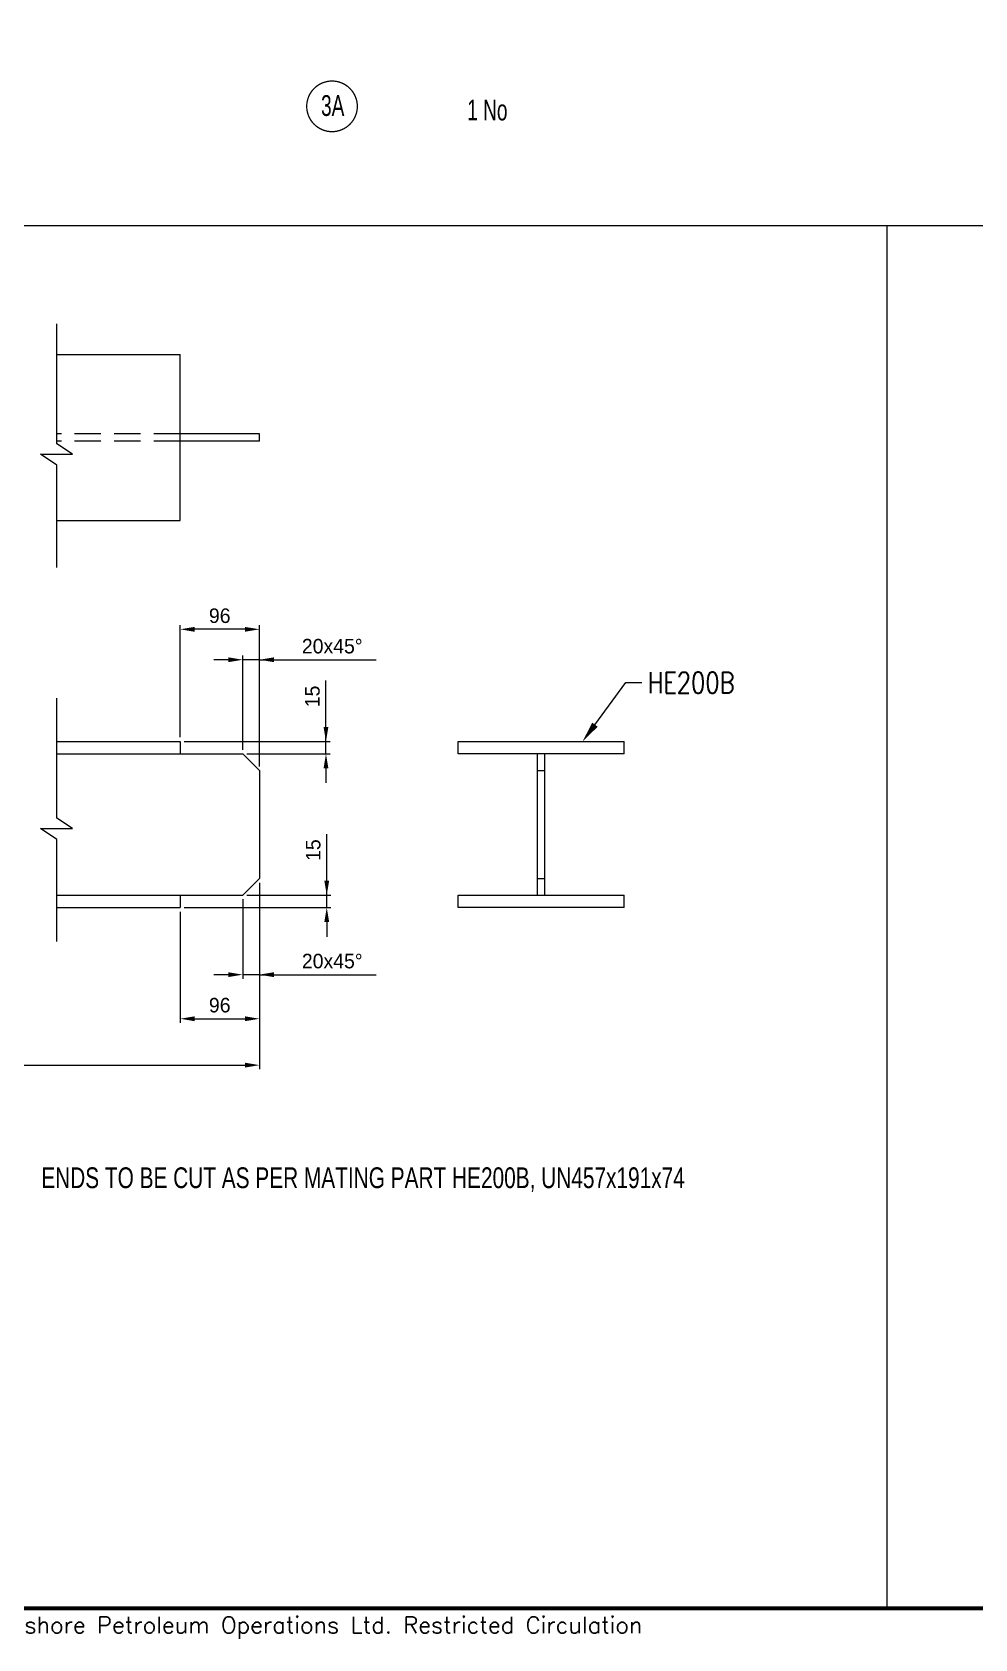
# Model space of a CAD drawing. Header units: millimetres. Extents: x 0 to 16187, y -20471 to 6290.
# Drawn here: x 6324.7 to 6551.7, y 1484.6 to 1871.5 of the extents above; entities that cross this region are included whole.
import ezdxf
from ezdxf import colors
from ezdxf.entities.mleader import LeaderData, LeaderLine
from ezdxf.enums import TextEntityAlignment as Align
from ezdxf.math import Vec2, Vec3

# ---------------------------------------------------------------- set-up
doc = ezdxf.new("R2010")
doc.units = ezdxf.units.MM
doc.header["$PDSIZE"] = -1
doc.linetypes.add('DASHED2', pattern=[9.525, 6.35, -3.175])
doc.layers.add('BORDER1', color=3, linetype='Continuous')
doc.layers.add('BORDER2', color=7, linetype='Continuous')
doc.styles.add('ROMANC', font='ROMANC', dxfattribs={"height": 5})
doc.styles.add('ROMANS', font='ROMANS.shx', dxfattribs={"width": 0.8})
doc.styles.add('ROMANT', font='ROMANT', dxfattribs={"height": 4})
doc.styles.add('SLDTEXTSTYLE0', font='TXT', dxfattribs={"width": 0.75})
doc.styles.add('SLDTEXTSTYLE2', font='TXT', dxfattribs={"width": 0.686449})
doc.dimstyles.new('AM_ISO', dxfattribs={"dimtxt": 3.5, "dimasz": 3.5, "dimexe": 1, "dimexo": 1, "dimgap": 1.5, "dimtad": 1, "dimdsep": 46, "dimtxsty": 'Standard', "dimcen": 0, "dimclrd": 1, "dimclre": 1, "dimclrt": 1, "dimadec": 0, "dimazin": 2, "dimtp": 0.1, "dimtm": 0.1, "dimtfac": 0.71, "dimtdec": 3, "dimtmove": 0, "dimatfit": 3, "dimfxl": 1, "dimlwd": -1, "dimlwe": -1, "dimarcsym": 1})

# ---------------------------------------------------------------- blocks, each defined once
blk = doc.blocks.new('*D1763')
at = {"color": 1, "linetype": 'ByBlock'}
for p, q in [((6379.44, 1666.71), (6379.44, 1621.78)), ((6212.28, 1659.71), (6212.28, 1621.78)), ((6215.78, 1622.78), (6375.94, 1622.78))]:
    blk.add_line(p, q, dxfattribs=at)
at = {"color": 1}
for points in [[(6215.78, 1623.36), (6215.78, 1622.19), (6212.28, 1622.78)], [(6375.94, 1622.19), (6375.94, 1623.36), (6379.44, 1622.78)]]:
    blk.add_solid(points, dxfattribs=at)
at = {"layer": 'Defpoints', "color": 0}
for p in [(6379.44, 1667.71), (6212.28, 1660.71), (6379.44, 1622.78)]:
    blk.add_point(p, dxfattribs=at)
at = {"color": 1, "insert": (6295.86, 1626.03), "char_height": 3.5, "attachment_point": 5}
blk.add_mtext('1826', dxfattribs=at)
blk = doc.blocks.new('*D1764')
at = {"color": 1, "linetype": 'ByBlock'}
for p, q in [((6379.44, 1666.71), (6379.44, 1632.95)), ((6360.34, 1659.71), (6360.34, 1632.95)), ((6363.84, 1633.95), (6375.94, 1633.95))]:
    blk.add_line(p, q, dxfattribs=at)
at = {"color": 1}
for points in [[(6363.84, 1634.53), (6363.84, 1633.36), (6360.34, 1633.95)], [(6375.94, 1633.36), (6375.94, 1634.53), (6379.44, 1633.95)]]:
    blk.add_solid(points, dxfattribs=at)
at = {"layer": 'Defpoints', "color": 0}
for p in [(6379.44, 1667.71), (6360.34, 1660.71), (6379.44, 1633.95)]:
    blk.add_point(p, dxfattribs=at)
at = {"color": 1, "insert": (6369.89, 1637.2), "char_height": 3.5, "attachment_point": 5}
blk.add_mtext('96', dxfattribs=at)
blk = doc.blocks.new('*D1765')
at = {"color": 1, "linetype": 'ByBlock'}
for p, q in [((6360.34, 1701.71), (6360.34, 1728.71)), ((6375.94, 1727.71), (6363.84, 1727.71)), ((6379.44, 1694.71), (6379.44, 1728.71))]:
    blk.add_line(p, q, dxfattribs=at)
at = {"color": 1}
for points in [[(6363.84, 1728.29), (6363.84, 1727.12), (6360.34, 1727.71)], [(6375.94, 1727.12), (6375.94, 1728.29), (6379.44, 1727.71)]]:
    blk.add_solid(points, dxfattribs=at)
at = {"layer": 'Defpoints', "color": 0}
for p in [(6360.34, 1727.71), (6360.34, 1700.71), (6379.44, 1693.71)]:
    blk.add_point(p, dxfattribs=at)
at = {"color": 1, "insert": (6369.89, 1730.96), "char_height": 3.5, "attachment_point": 5}
blk.add_mtext('96', dxfattribs=at)
blk = doc.blocks.new('*D1767')
at = {"color": 1, "linetype": 'ByBlock'}
for p, q in [((6395.47, 1700.71), (6395.47, 1715.38)), ((6395.47, 1704.21), (6395.47, 1707.71)), ((6361.34, 1700.71), (6396.47, 1700.71)), ((6395.47, 1697.71), (6395.47, 1700.71)), ((6376.44, 1697.71), (6396.47, 1697.71)), ((6395.47, 1694.21), (6395.47, 1690.71))]:
    blk.add_line(p, q, dxfattribs=at)
at = {"color": 1}
for points in [[(6394.89, 1704.21), (6396.06, 1704.21), (6395.47, 1700.71)], [(6396.06, 1694.21), (6394.89, 1694.21), (6395.47, 1697.71)]]:
    blk.add_solid(points, dxfattribs=at)
at = {"layer": 'Defpoints', "color": 0}
for p in [(6360.34, 1700.71), (6395.47, 1700.71), (6375.44, 1697.71)]:
    blk.add_point(p, dxfattribs=at)
at = {"color": 1, "insert": (6392.22, 1711.55), "char_height": 3.5, "attachment_point": 5, "rotation": 90}
blk.add_mtext('15', dxfattribs=at)
blk = doc.blocks.new('*D1768')
at = {"color": 1, "linetype": 'ByBlock'}
for p, q in [((6371.94, 1720.38), (6368.44, 1720.38)), ((6375.44, 1698.71), (6375.44, 1721.38)), ((6379.44, 1720.38), (6375.44, 1720.38)), ((6379.44, 1694.71), (6379.44, 1721.38)), ((6379.44, 1720.38), (6407.52, 1720.38)), ((6382.94, 1720.38), (6386.44, 1720.38))]:
    blk.add_line(p, q, dxfattribs=at)
at = {"color": 1}
for points in [[(6371.94, 1719.8), (6371.94, 1720.96), (6375.44, 1720.38)], [(6382.94, 1720.96), (6382.94, 1719.8), (6379.44, 1720.38)]]:
    blk.add_solid(points, dxfattribs=at)
at = {"layer": 'Defpoints', "color": 0}
for p in [(6375.44, 1720.38), (6375.44, 1697.71), (6379.44, 1693.71)]:
    blk.add_point(p, dxfattribs=at)
at = {"color": 1, "insert": (6396.98, 1723.63), "char_height": 3.5, "attachment_point": 5}
blk.add_mtext('20x45%%d', dxfattribs=at)
blk = doc.blocks.new('*D1770')
at = {"color": 1, "linetype": 'ByBlock'}
for p, q in [((6395.66, 1663.71), (6395.66, 1678.38)), ((6395.66, 1667.21), (6395.66, 1670.71)), ((6376.44, 1663.71), (6396.66, 1663.71)), ((6395.66, 1660.71), (6395.66, 1663.71)), ((6361.34, 1660.71), (6396.66, 1660.71)), ((6395.66, 1657.21), (6395.66, 1653.71))]:
    blk.add_line(p, q, dxfattribs=at)
at = {"color": 1}
for points in [[(6395.07, 1667.21), (6396.24, 1667.21), (6395.66, 1663.71)], [(6396.24, 1657.21), (6395.07, 1657.21), (6395.66, 1660.71)]]:
    blk.add_solid(points, dxfattribs=at)
at = {"layer": 'Defpoints', "color": 0}
for p in [(6375.44, 1663.71), (6395.66, 1663.71), (6360.34, 1660.71)]:
    blk.add_point(p, dxfattribs=at)
at = {"color": 1, "insert": (6392.41, 1674.55), "char_height": 3.5, "attachment_point": 5, "rotation": 90}
blk.add_mtext('15', dxfattribs=at)
blk = doc.blocks.new('*D1771')
at = {"color": 1, "linetype": 'ByBlock'}
for p, q in [((6379.44, 1666.71), (6379.44, 1643.56)), ((6375.44, 1662.71), (6375.44, 1643.56)), ((6371.94, 1644.56), (6368.44, 1644.56)), ((6379.44, 1644.56), (6375.44, 1644.56)), ((6379.44, 1644.56), (6407.52, 1644.56)), ((6382.94, 1644.56), (6386.44, 1644.56))]:
    blk.add_line(p, q, dxfattribs=at)
at = {"color": 1}
for points in [[(6371.94, 1643.98), (6371.94, 1645.14), (6375.44, 1644.56)], [(6382.94, 1645.14), (6382.94, 1643.98), (6379.44, 1644.56)]]:
    blk.add_solid(points, dxfattribs=at)
at = {"layer": 'Defpoints', "color": 0}
for p in [(6379.44, 1667.71), (6375.44, 1663.71), (6375.44, 1644.56)]:
    blk.add_point(p, dxfattribs=at)
at = {"color": 1, "insert": (6396.98, 1647.81), "char_height": 3.5, "attachment_point": 5}
blk.add_mtext('20x45%%d', dxfattribs=at)
blk = doc.blocks.new('*U609')
at = {"layer": 'BORDER1', "color": 154, "true_color": 0x1859a9, "const_width": 1}
blk.add_lwpolyline([(1.81, 811), (1144, 811), (1144, 0), (0, 0), (0, 811)], close=True, dxfattribs=at)
at = {"layer": 'BORDER2', "color": 154, "true_color": 0x1859a9, "style": 'ROMANS'}
blk.add_text('2017 ADNOC Onshore . All rights reserved. Abu Dhabi Company for Onshore Petroleum Operations Ltd. Restricted Circulation', height=4, dxfattribs=at).set_placement((489.5, -2), align=Align.TOP_CENTER)
at = {"layer": 'BORDER2', "flags": 8}
for tag, height, style, p in [('REV-A', 3.24, 'ROMANS', (986.93, 140.25)), ('RE-A', 8.06, 'ROMANT', (1084.63, 7.17))]:
    blk.add_attdef(tag, text='', height=height, dxfattribs=dict(at, style=style)).set_placement(p, align=Align.CENTER)
at = {"layer": 'BORDER2', "style": 'ROMANS', "width": 3.830216}
blk.add_attdef('DATE-A', text='', height=3.24, dxfattribs=at).set_placement((995.51, 140.25), (1008.51, 140.25), align=Align.FIT)
at = {"layer": 'BORDER2'}
for tag, height, style, p in [('DRN-A', 3.24, 'ROMANS', (1018.38, 140.25)), ('CHD-A', 3.24, 'ROMANS', (1032.35, 140.25)), ('APD-A', 3.24, 'ROMANS', (1046.64, 140.25)), ('CONS_CONT_VEND', 4.2, 'ROMANC', (1061.39, 72.83))]:
    blk.add_attdef(tag, text='', height=height, dxfattribs=dict(at, style=style)).set_placement(p, align=Align.CENTER)
at = {"layer": 'BORDER2', "style": 'ROMANS', "width": 0.8}
for tag, p, height in [('1:X', (997.23, 122.55), 3.5), ('LOC', (1042.74, 122.55), 3.5), ('PROJ_NO', (1118.64, 122.55), 3.5), ('CONS_DRG_NO', (1011, 63), 3)]:
    blk.add_attdef(tag, p, '', height=height, dxfattribs=at)
at = {"layer": 'BORDER2', "lineweight": 30, "width": 0.8, "flags": 104}
blk.add_attdef('COMMENTS-A', text='', height=2.2, dxfattribs=at).set_placement((1055.21, 142.07), align=Align.MIDDLE_LEFT)
at = {"layer": 'BORDER2', "style": 'ROMANS', "width": 0.8}
for tag, p in [('PROJECT_TITLE_1', (1061.07, 55.35)), ('PROJECT_TITLE_2', (1061.07, 49.3))]:
    blk.add_attdef(tag, text='', height=3.5, dxfattribs=at).set_placement(p, align=Align.MIDDLE)
at = {"layer": 'BORDER2', "style": 'ROMANT', "width": 0.8}
for tag, p in [('DRG_TITLE_1', (1061.07, 36.31)), ('DRG_TITLE_2', (1061.07, 28.31)), ('DRG_TITLE_3', (1061.07, 20.31))]:
    blk.add_attdef(tag, text='', height=5, dxfattribs=at).set_placement(p, align=Align.CENTER)
at = {"layer": 'BORDER2', "style": 'ROMANT'}
for tag, p in [('AR', (995, 7.17)), ('PA', (1011.74, 7.17)), ('DC', (1028.45, 7.17)), ('TS', (1120.84, 7.17))]:
    blk.add_attdef(tag, p, '', height=8.06, dxfattribs=at)
for tag, p in [('SRNO', (1074.7, 7.17)), ('SH', (1115.8, 7.18))]:
    blk.add_attdef(tag, text='', height=8.06, dxfattribs=at).set_placement(p, align=Align.RIGHT)
at = {"layer": 'BORDER2', "style": 'ROMANS', "flags": 2}
blk.add_attdef('TB_VERSION', text='', height=2, dxfattribs=at).set_placement((1, -1), align=Align.TOP_LEFT)

msp = doc.modelspace()

# ---------------------------------------------------------------- linework, layer by layer
for p, q in [((5810.8356, 1824.91327), (6789.8356, 1824.91327)), ((6530.4816, 1824.91327), (6530.4816, 1491.98256)), ((6330.68157, 1772.37069), (6330.68157, 1801.23452)), ((6334.41745, 1769.86174), (6330.68157, 1772.37069)), ((6330.68157, 1767.23375), (6326.74651, 1769.86174)), ((6326.74651, 1769.86174), (6334.41745, 1769.86174)), ((6330.68157, 1742.62856), (6330.68157, 1767.23375)), ((6330.68157, 1682.26388), (6330.68157, 1711.12772)), ((6330.68157, 1700.71473), (6360.33507, 1700.71473)), ((6360.33507, 1700.71473), (6360.33507, 1697.71473)), ((6330.68157, 1697.71473), (6375.43507, 1697.71473)), ((6375.43507, 1697.71473), (6379.43507, 1693.71473)), ((6379.43507, 1693.71473), (6379.43507, 1667.71473)), ((6446.36402, 1693.71473), (6448.16402, 1693.71473)), ((6330.68157, 1677.12694), (6326.74651, 1679.75494)), ((6326.74651, 1679.75494), (6334.41745, 1679.75494)), ((6334.41745, 1679.75494), (6330.68157, 1682.26388)), ((6330.68157, 1652.52176), (6330.68157, 1677.12694)), ((6379.43507, 1667.71473), (6375.43507, 1663.71473)), ((6446.36402, 1667.71473), (6448.16402, 1667.71473)), ((6330.68157, 1663.71473), (6375.43507, 1663.71473)), ((6360.33507, 1663.71473), (6360.33507, 1660.71473)), ((6330.68157, 1660.71473), (6360.33507, 1660.71473))]:
    msp.add_line(p, q)
at = {"color": 7, "linetype": 'Continuous', "lineweight": 25}
for p, q in [((6330.68157, 1793.8747), (6360.33507, 1793.8747)), ((6360.33507, 1773.8747), (6360.33507, 1793.8747)), ((6360.33507, 1753.8747), (6360.33507, 1793.8747)), ((6379.43507, 1774.7747), (6360.33507, 1774.7747)), ((6360.33507, 1753.8747), (6360.33507, 1773.8747)), ((6379.43507, 1772.9747), (6360.33507, 1772.9747)), ((6379.43507, 1772.9747), (6379.43507, 1774.7747)), ((6330.68157, 1753.8747), (6360.33507, 1753.8747)), ((6427.26402, 1700.71473), (6467.26402, 1700.71473)), ((6427.26402, 1697.71473), (6427.26402, 1700.71473)), ((6467.26402, 1697.71473), (6467.26402, 1700.71473)), ((6467.26402, 1697.71473), (6427.26402, 1697.71473)), ((6446.36402, 1663.71473), (6446.36402, 1697.71473)), ((6448.16402, 1663.71473), (6448.16402, 1697.71473)), ((6427.26402, 1663.71473), (6467.26402, 1663.71473)), ((6427.26402, 1660.71473), (6427.26402, 1663.71473)), ((6467.26402, 1660.71473), (6467.26402, 1663.71473)), ((6467.26402, 1660.71473), (6427.26402, 1660.71473))]:
    msp.add_line(p, q, dxfattribs=at)
at = {"color": 2, "linetype": 'DASHED2'}
for p, q in [((6360.33507, 1774.7747), (6330.68157, 1774.7747)), ((6360.33507, 1772.9747), (6330.68157, 1772.9747))]:
    msp.add_line(p, q, dxfattribs=at)
at = {"color": 2, "const_width": 0.3125}
msp.add_lwpolyline([(6403.02017, 1853.61629, 1), (6390.83267, 1853.61629, 1)], format="xyb", close=True, dxfattribs=at)

# ---------------------------------------------------------------- block references
at = {"layer": 'BORDER1'}
msp.add_blockref('*U609', (5810.8356, 1491.98256), dxfattribs=at)

# ---------------------------------------------------------------- texts
at = {"color": 2, "lineweight": 25, "style": 'SLDTEXTSTYLE2', "width": 0.686449}
for s, p in [('3A', (6397.0929, 1853.80926)), ('1 No', (6434.32572, 1852.73166))]:
    msp.add_text(s, height=5, dxfattribs=at).set_placement(p, align=Align.MIDDLE_CENTER)
at = {"style": 'SLDTEXTSTYLE0', "width": 0.75}
msp.add_text('ENDS TO BE CUT AS PER MATING PART HE200B, UN457x191x74', height=5, dxfattribs=at).set_placement((6326.91836, 1593.16994))

# ---------------------------------------------------------------- dimensions: what is measured, and where the dimension line sits
for base, p1, p2, picture, middle in [((6360.3350693987, 1727.7069440934), (6379.4350693987, 1693.7147324927), (6360.3350693987, 1700.7147324927), '*D1765', (6369.8850693987, 1727.7069440934)), ((6379.4350693987, 1633.9475993837), (6360.3350693987, 1660.7147324927), (6379.4350693987, 1667.7147324927), '*D1764', (6369.8850693987, 1633.9475993837))]:
    dim = msp.add_linear_dim(base=base, p1=p1, p2=p2, dimstyle='AM_ISO', override={"dimtxt": 3.5, "dimdec": 0, "dimlfac": 5})
    dim.commit()
    dim.dimension.update_dxf_attribs({"geometry": picture, "text_midpoint": middle, "dimtype": 160})
for base, p1, p2, text, override, picture, middle in [((6375.43507, 1720.3814), (6379.43507, 1693.71473), (6375.43507, 1697.71473), '<>x45%%d', {"dimtxt": 3.5, "dimdec": 0, "dimlfac": 5}, '*D1768', (6396.97674, 1720.3814)), ((6379.43507, 1622.77625), (6212.27507, 1660.71473), (6379.43507, 1667.71473), '1826', {"dimtxt": 3.5, "dimdec": 0, "dimlfac": 5, "dimtxsty": 'Standard'}, '*D1763', (6295.85507, 1622.77625)), ((6375.43507, 1644.56038), (6379.43507, 1667.71473), (6375.43507, 1663.71473), '<>x45%%d', {"dimtxt": 3.5, "dimdec": 0, "dimlfac": 5}, '*D1771', (6396.97674, 1644.56038))]:
    dim = msp.add_linear_dim(base=base, p1=p1, p2=p2, text=text, dimstyle='AM_ISO', override=override)
    dim.commit()
    dim.dimension.update_dxf_attribs({"geometry": picture, "text_midpoint": middle, "dimtype": 160})
for base, p1, p2, picture, middle in [((6395.47197, 1700.71473), (6375.43507, 1697.71473), (6360.33507, 1700.71473), '*D1767', (6395.47197, 1711.54807)), ((6395.65572, 1663.71473), (6360.33507, 1660.71473), (6375.43507, 1663.71473), '*D1770', (6395.65572, 1674.54807))]:
    dim = msp.add_linear_dim(base=base, p1=p1, p2=p2, angle=90, dimstyle='AM_ISO', override={"dimtxt": 3.5, "dimdec": 0, "dimlfac": 5})
    dim.commit()
    dim.dimension.update_dxf_attribs({"geometry": picture, "text_midpoint": middle, "dimtype": 160})

# ---------------------------------------------------------------- leaders
at = {"color": 1}
ml = msp.add_multileader_mtext('Standard', dxfattribs=at)
ml.set_content('HE200B', color=1, style='ROMANS')
ml.set_leader_properties()
ml.build(insert=Vec2(0, 0))
ml.multileader.update_dxf_attribs({"dogleg_length": 3.84358, "arrow_head_size": 5})
ctx = ml.context
ctx.base_point, ctx.char_height, ctx.arrow_head_size, ctx.landing_gap_size, ctx.plane_origin = Vec3(6349.10275, 1714.8661), 5, 5, 0.4, Vec3(57993.4892, -25774.52703)
ctx.text_align_type = 2
notes = []
notes.append((ctx, [(0, (1, 1, 0), (6467.70546, 1714.8661), (1, 0), 3.84358, [(0, [(6457.26402, 1700.71473)], 0, [])])]))
ctx.mtext.insert, ctx.mtext.width, ctx.mtext.alignment = Vec3(6493.82904, 1717.3661), 144.3262905, 3
for ctx, leaders in notes:
    for number, flags, end, landing, length, lines in leaders:
        leader = LeaderData()
        leader.index, (leader.has_last_leader_line, leader.has_dogleg_vector, leader.attachment_direction) = number, flags
        leader.last_leader_point, leader.dogleg_vector, leader.dogleg_length = Vec3(end), Vec3(landing), length
        for number, points, colour, breaks in lines:
            line = LeaderLine()
            line.index, line.vertices, line.color, line.breaks = number, Vec3.list(points), colors.encode_raw_color(colour), breaks
            leader.lines.append(line)
        ctx.leaders.append(leader)

doc.saveas('drawing.dxf')
